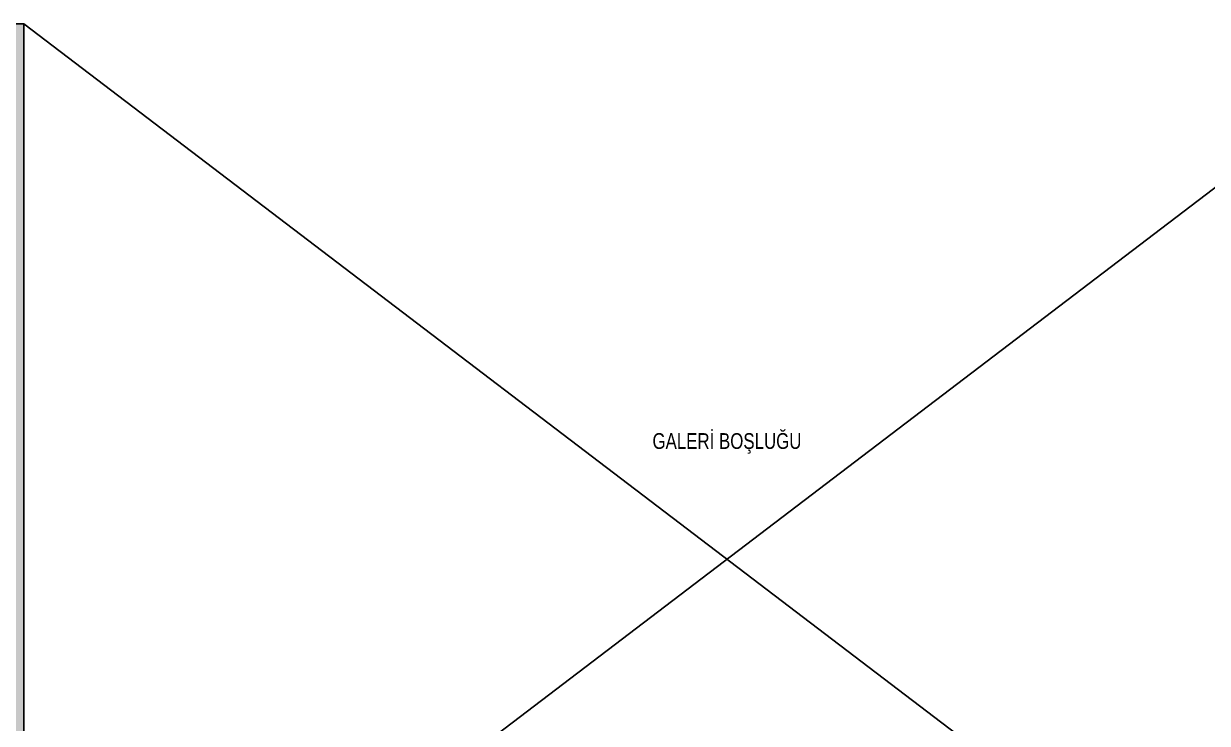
# Model space of a CAD drawing. Header units: centimetres. Extents: x 26200 to 113000, y -600 to 9300.
# Drawn here: x 83848 to 85351, y 2100 to 2989 of the extents above; entities that cross this region are included whole.
import ezdxf

# ---------------------------------------------------------------- set-up
doc = ezdxf.new("R2010")
doc.units = ezdxf.units.CM
for name, color, linetype in [('A-ANNO-TEXT', 8, 'Continuous'), ('A-ELEV-04', 8, 'Continuous'), ('A-WALL', 8, 'Continuous'), ('A-WALL-HTCH', 8, 'Continuous')]:
    doc.layers.add(name, color=color, linetype=linetype)
doc.styles.add('Fields_100', font='act_simplex.shx', dxfattribs={"width": 0.8, "height": 20})

msp = doc.modelspace()

# ---------------------------------------------------------------- hatches: boundary and pattern name
at = {"layer": 'A-WALL-HTCH'}
h = msp.add_hatch(dxfattribs=at)
h.set_pattern_fill('DASH', color=256)
h.set_pattern_definition([(0, (75105.6698, 54361.057), (3.175, 3.175), [3.175, -3.175])])
h.paths.add_polyline_path([(83743.4, 2988.6), (83848.4, 2988.6), (83848.4, 1608.6), (83833.4, 1608.6), (83833.4, 2973.6), (83743.4, 2973.6)])

# ---------------------------------------------------------------- linework, layer by layer
at = {"layer": 'A-ELEV-04'}
for p, q in [((83848.4, 1628.6), (85633.4, 2988.6)), ((83848.4, 2988.6), (85633.4, 1628.6))]:
    msp.add_line(p, q, dxfattribs=at)
at = {"layer": 'A-WALL'}
msp.add_lwpolyline([(83743.4, 2988.6), (83848.4, 2988.6), (83848.4, 1608.6)], dxfattribs=at)

# ---------------------------------------------------------------- texts
at = {"layer": 'A-ANNO-TEXT', "insert": (84740.9, 2468.6), "char_height": 20, "attachment_point": 2, "style": 'Fields_100'}
msp.add_mtext_dynamic_manual_height_columns('GALERİ BOŞLUĞU', width=436.665, gutter_width=100, heights=[0], dxfattribs=at)

doc.saveas('drawing.dxf')
